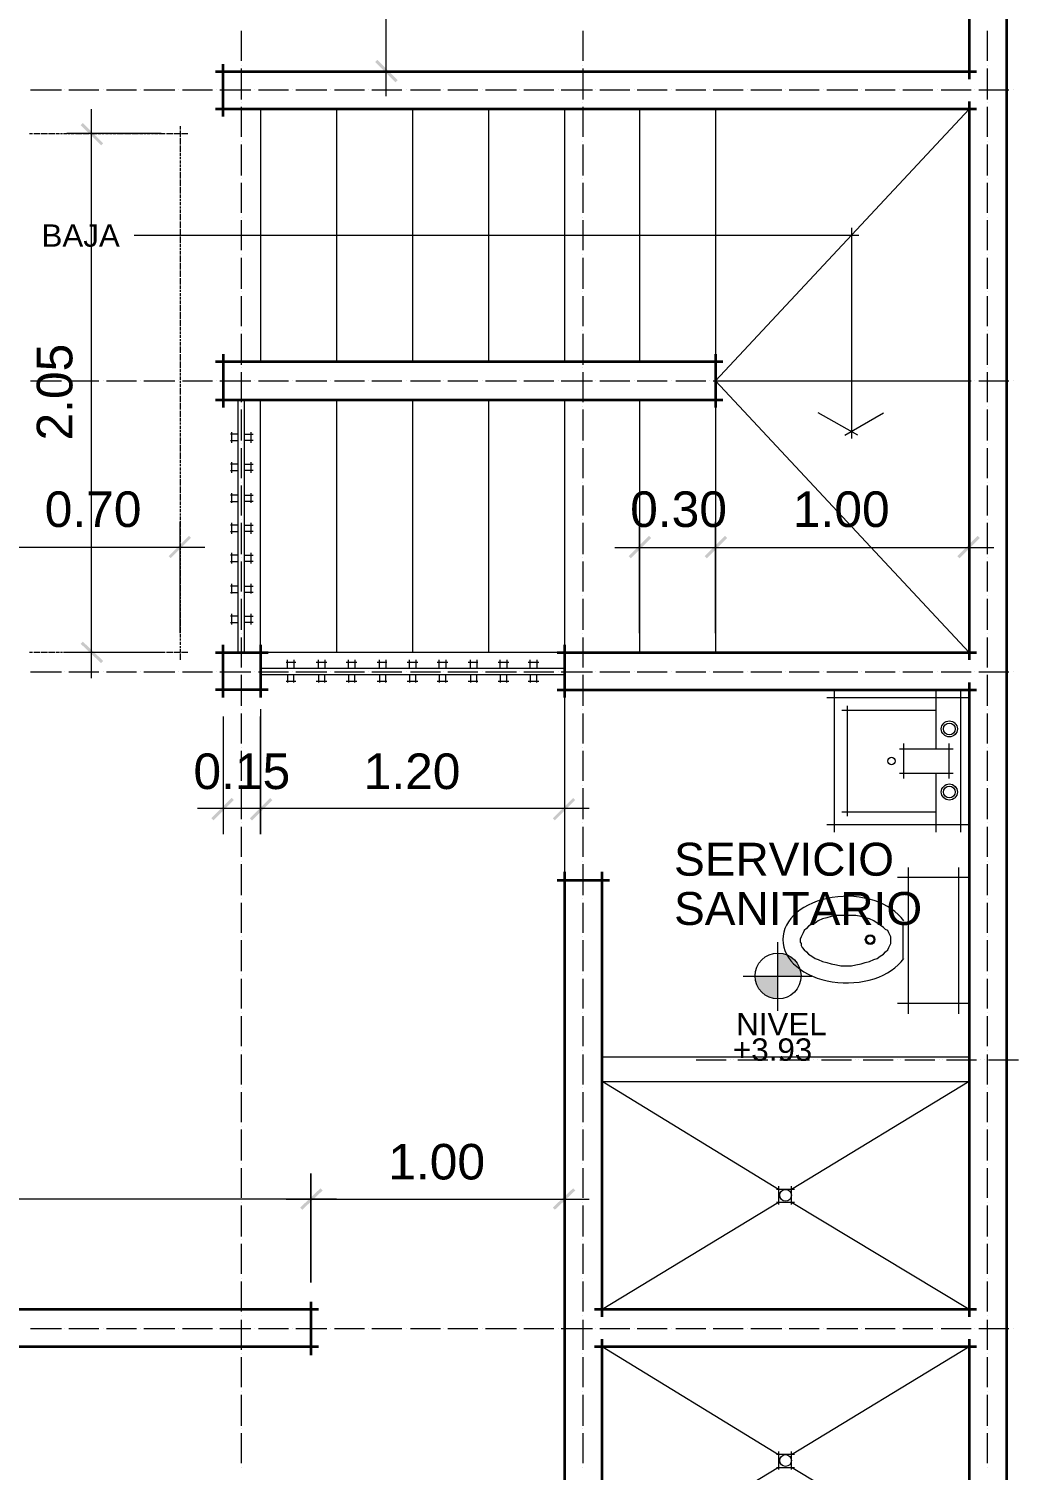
# Model space of a CAD drawing. Header units: millimetres. Extents: x 0 to 51.9, y -1.9 to 29.7.
# Drawn here: x 42.74 to 46.64, y 12.71 to 18.42 of the extents above; entities that cross this region are included whole.
import ezdxf

# ---------------------------------------------------------------- set-up
doc = ezdxf.new("R2010")
doc.units = ezdxf.units.MM
for name, color, linetype in [('PDF_0', 7, 'Continuous'), ('PDF_Arquitectura', 7, 'Continuous'), ('PDF_Ejes', 7, 'Continuous'), ('PDF_Muebles Fijos', 5, 'Continuous'), ('PDF_Muros', 7, 'Continuous'), ('PDF_Niveles', 2, 'Continuous'), ('PDF_Sketch', 7, 'Continuous'), ('PDF_Text', 7, 'Continuous'), ('PDF_Ventanas', 4, 'Continuous')]:
    doc.layers.add(name, color=color, linetype=linetype)
doc.styles.add('PDF ArialMT', font='arial.ttf')

msp = doc.modelspace()

# ---------------------------------------------------------------- hatches: boundary and pattern name
at = {"layer": 'PDF_0', "transparency": 33554559}
for points in [[(44.1142, 18.2926), (44.1057, 18.2842), (44.1862, 18.2037), (44.1946, 18.2122)], [(43.022, 17.954), (43.0304, 17.9624), (42.95, 18.0429), (42.9415, 18.0344)], [(43.2887, 16.3283), (43.2971, 16.3199), (43.3776, 16.4003), (43.3691, 16.4088)], [(45.1979, 16.4003), (45.1895, 16.4088), (45.109, 16.3283), (45.1175, 16.3199)], [(45.4181, 16.3199), (45.4985, 16.4003), (45.4901, 16.4088), (45.4096, 16.3283)], [(46.4087, 16.3283), (46.4172, 16.3199), (46.4976, 16.4003), (46.4891, 16.4088)], [(42.95, 15.9897), (42.9415, 15.9812), (43.022, 15.905), (43.0304, 15.9135)], [(43.5469, 15.3631), (43.5384, 15.3716), (43.458, 15.2911), (43.4665, 15.2827)], [(43.6908, 15.3716), (43.6104, 15.2911), (43.6189, 15.2827), (43.6993, 15.3631)], [(44.8085, 15.2911), (44.8169, 15.2827), (44.8974, 15.3631), (44.8889, 15.3716)], [(43.8898, 13.8264), (43.8094, 13.7502), (43.8178, 13.7417), (43.8983, 13.8179)], [(44.8085, 13.7502), (44.8169, 13.7417), (44.8974, 13.8179), (44.8889, 13.8264)]]:
    msp.add_hatch(color=256, dxfattribs=at).paths.add_polyline_path(points)
at = {"layer": 'PDF_Arquitectura', "true_color": 0x404040, "transparency": 33554559}
h = msp.add_hatch(color=250, dxfattribs=at)
h.paths.add_polyline_path([(45.6975, 14.6646), (45.6086, 14.6646), (45.6086, 14.6519), (45.6128, 14.635), (45.6298, 14.6096), (45.6425, 14.5969), (45.6679, 14.5799), (45.6848, 14.5757), (45.6975, 14.5757)])
h.paths.add_polyline_path([(45.7314, 14.7493), (45.6975, 14.7577), (45.6975, 14.6646), (45.7906, 14.6646), (45.7822, 14.6985), (45.7779, 14.7112), (45.7695, 14.7239), (45.7568, 14.7366), (45.7441, 14.745)])

# ---------------------------------------------------------------- linework, layer by layer
at = {"layer": 'PDF_Arquitectura', "color": 250, "lineweight": 18, "true_color": 0x404040}
for points in [[(44.1481, 19.1478), (44.1481, 18.1487)], [(43.7586, 18.2461), (44.2497, 18.2461)], [(42.9839, 15.8457), (42.9839, 18.0979)], [(43.259, 18.0005), (42.8865, 18.0005)], [(45.9896, 17.628), (45.9896, 16.794)], [(43.1532, 17.5984), (46.0192, 17.5984)], [(46.015, 16.8067), (45.8584, 16.8956)], [(45.9642, 16.8067), (46.1166, 16.8956)], [(43.3352, 16.0235), (43.3352, 16.4638)], [(45.1514, 16.0235), (45.1514, 16.4638)], [(46.4553, 16.0235), (46.4553, 16.4638)], [(43.4326, 16.3622), (42.5351, 16.3622)], [(45.054, 16.3622), (45.5536, 16.3622)], [(45.3546, 16.3622), (46.5526, 16.3622)], [(43.259, 15.9473), (42.8865, 15.9473)], [(43.5046, 15.6933), (43.5046, 15.2276)], [(43.6527, 15.723), (43.6527, 15.2276), (43.6527, 15.6933)], [(44.855, 15.723), (44.855, 15.2276)], [(43.7543, 15.3292), (43.403, 15.3292)], [(44.9524, 15.3292), (43.5554, 15.3292)], [(44.855, 13.4538), (44.855, 13.8856)], [(43.9533, 13.784), (39.6522, 13.784)], [(43.7543, 13.784), (44.9524, 13.784)]]:
    msp.add_lwpolyline(points, dxfattribs=at)
for points in [[(45.452, 16.4638), (45.452, 16.0235)], [(43.8517, 13.8856), (43.8517, 13.4538)]]:
    msp.add_lwpolyline(points, close=True, dxfattribs=at)
at = {"layer": 'PDF_Arquitectura', "color": 250, "lineweight": 9, "true_color": 0x404040}
for points in [[(45.6975, 14.8001), (45.6975, 14.5291)], [(45.833, 14.6646), (45.562, 14.6646)]]:
    msp.add_lwpolyline(points, dxfattribs=at)
at = {"layer": 'PDF_Arquitectura', "lineweight": 5}
for points in [[(45.3757, 14.3344), (45.4943, 14.3344)], [(45.5112, 14.3344), (45.5112, 14.3344)], [(45.5239, 14.3344), (45.5239, 14.3344)], [(45.5409, 14.3344), (45.6594, 14.3344)], [(45.6763, 14.3344), (45.6763, 14.3344)], [(45.689, 14.3344), (45.689, 14.3344)], [(45.706, 14.3344), (45.8245, 14.3344)], [(45.8414, 14.3344), (45.8414, 14.3344)], [(45.8541, 14.3344), (45.8541, 14.3344)], [(45.8711, 14.3344), (45.9896, 14.3344)], [(46.0065, 14.3344), (46.0065, 14.3344)], [(46.0192, 14.3344), (46.0192, 14.3344)], [(46.0362, 14.3344), (46.1547, 14.3344)], [(46.1716, 14.3344), (46.1716, 14.3344)], [(46.1843, 14.3344), (46.1843, 14.3344)], [(46.2013, 14.3344), (46.3198, 14.3344)], [(46.3367, 14.3344), (46.3367, 14.3344)], [(46.3494, 14.3344), (46.3494, 14.3344)], [(46.3664, 14.3344), (46.4849, 14.3344)], [(46.5018, 14.3344), (46.5018, 14.3344)], [(46.5145, 14.3344), (46.5145, 14.3344)], [(46.5315, 14.3344), (46.65, 14.3344)]]:
    msp.add_lwpolyline(points, dxfattribs=at)
at = {"layer": 'PDF_Arquitectura', "color": 250, "lineweight": 18, "true_color": 0x404040}
msp.add_circle((45.6996, 14.6667), 0.091, dxfattribs=at)
at = {"layer": 'PDF_Ejes', "lineweight": 9}
for points in [[(43.5765, 18.4069), (43.5765, 18.2884)], [(44.927, 18.4069), (44.927, 18.2884)], [(46.5272, 18.4069), (46.5272, 18.2884)], [(43.5765, 18.2715), (43.5765, 18.2715)], [(43.5765, 18.2588), (43.5765, 18.136)], [(44.927, 18.2715), (44.927, 18.2715)], [(44.927, 18.2588), (44.927, 18.136)], [(46.5272, 18.2715), (46.5272, 18.2715)], [(46.5272, 18.2588), (46.5272, 18.136)], [(42.7426, 18.1741), (42.8653, 18.1741)], [(42.878, 18.1741), (42.878, 18.1741)], [(42.895, 18.1741), (43.0135, 18.1741)], [(43.0304, 18.1741), (43.0304, 18.1741)], [(43.0431, 18.1741), (43.1617, 18.1741)], [(43.1786, 18.1741), (43.1786, 18.1741)], [(43.1913, 18.1741), (43.3141, 18.1741)], [(43.3268, 18.1741), (43.3268, 18.1741)], [(43.3437, 18.1741), (43.4622, 18.1741)], [(43.4792, 18.1741), (43.4792, 18.1741)], [(43.4919, 18.1741), (43.6146, 18.1741)], [(43.6273, 18.1741), (43.6273, 18.1741)], [(43.6443, 18.1741), (43.7628, 18.1741)], [(43.7797, 18.1741), (43.7797, 18.1741)], [(43.7924, 18.1741), (43.9152, 18.1741)], [(43.9279, 18.1741), (43.9279, 18.1741)], [(43.9449, 18.1741), (44.0634, 18.1741)], [(44.0803, 18.1741), (44.0803, 18.1741)], [(44.093, 18.1741), (44.2116, 18.1741)], [(44.2285, 18.1741), (44.2285, 18.1741)], [(44.2454, 18.1741), (44.364, 18.1741)], [(44.3767, 18.1741), (44.3767, 18.1741)], [(44.3936, 18.1741), (44.5121, 18.1741)], [(44.5291, 18.1741), (44.5291, 18.1741)], [(44.5418, 18.1741), (44.6645, 18.1741)], [(44.6772, 18.1741), (44.6772, 18.1741)], [(44.6942, 18.1741), (44.8127, 18.1741)], [(44.8296, 18.1741), (44.8296, 18.1741)], [(44.8423, 18.1741), (44.9651, 18.1741)], [(44.9778, 18.1741), (44.9778, 18.1741)], [(44.9947, 18.1741), (45.1133, 18.1741)], [(45.1302, 18.1741), (45.1302, 18.1741)], [(45.1429, 18.1741), (45.2614, 18.1741)], [(45.2784, 18.1741), (45.2784, 18.1741)], [(45.2953, 18.1741), (45.4139, 18.1741)], [(45.4266, 18.1741), (45.4266, 18.1741)], [(45.4435, 18.1741), (45.562, 18.1741)], [(45.579, 18.1741), (45.579, 18.1741)], [(45.5917, 18.1741), (45.7144, 18.1741)], [(45.7271, 18.1741), (45.7271, 18.1741)], [(45.7441, 18.1741), (45.8626, 18.1741)], [(45.8795, 18.1741), (45.8795, 18.1741)], [(45.8922, 18.1741), (46.015, 18.1741)], [(46.0277, 18.1741), (46.0277, 18.1741)], [(46.0446, 18.1741), (46.1632, 18.1741)], [(46.1801, 18.1741), (46.1801, 18.1741)], [(46.1928, 18.1741), (46.3113, 18.1741)], [(46.3283, 18.1741), (46.3283, 18.1741)], [(46.3452, 18.1741), (46.4637, 18.1741)], [(46.4764, 18.1741), (46.4764, 18.1741)], [(46.4934, 18.1741), (46.6119, 18.1741)], [(46.6288, 18.1741), (46.6288, 18.1741)], [(43.5765, 18.1233), (43.5765, 18.1233)], [(43.5765, 18.1064), (43.5765, 17.9878)], [(44.927, 18.1233), (44.927, 18.1233)], [(44.927, 18.1064), (44.927, 17.9878)], [(46.5272, 18.1233), (46.5272, 18.1233)], [(46.5272, 18.1064), (46.5272, 17.9878)], [(43.5765, 17.9709), (43.5765, 17.9709)], [(44.927, 17.9709), (44.927, 17.9709)], [(46.5272, 17.9709), (46.5272, 17.9709)], [(43.5765, 17.9582), (43.5765, 17.8354)], [(44.927, 17.9582), (44.927, 17.8354)], [(46.5272, 17.9582), (46.5272, 17.8354)], [(43.5765, 17.8227), (43.5765, 17.8227)], [(43.5765, 17.8058), (43.5765, 17.6873)], [(44.927, 17.8227), (44.927, 17.8227)], [(44.927, 17.8058), (44.927, 17.6873)], [(46.5272, 17.8227), (46.5272, 17.8227)], [(46.5272, 17.8058), (46.5272, 17.6873)], [(43.5765, 17.6703), (43.5765, 17.6703)], [(43.5765, 17.6576), (43.5765, 17.5391)], [(44.927, 17.6703), (44.927, 17.6703)], [(44.927, 17.6576), (44.927, 17.5391)], [(46.5272, 17.6703), (46.5272, 17.6703)], [(46.5272, 17.6576), (46.5272, 17.5391)], [(43.5765, 17.5222), (43.5765, 17.5222)], [(44.927, 17.5222), (44.927, 17.5222)], [(46.5272, 17.5222), (46.5272, 17.5222)], [(43.5765, 17.5095), (43.5765, 17.3867)], [(44.927, 17.5095), (44.927, 17.3867)], [(46.5272, 17.5095), (46.5272, 17.3867)], [(43.5765, 17.374), (43.5765, 17.374)], [(43.5765, 17.3571), (43.5765, 17.2385)], [(44.927, 17.374), (44.927, 17.374)], [(44.927, 17.3571), (44.927, 17.2385)], [(46.5272, 17.374), (46.5272, 17.374)], [(46.5272, 17.3571), (46.5272, 17.2385)], [(43.5765, 17.2216), (43.5765, 17.2216)], [(43.5765, 17.2089), (43.5765, 17.0861)], [(44.927, 17.2216), (44.927, 17.2216)], [(44.927, 17.2089), (44.927, 17.0861)], [(46.5272, 17.2216), (46.5272, 17.2216)], [(46.5272, 17.2089), (46.5272, 17.0861)], [(43.5765, 17.0734), (43.5765, 17.0734)], [(44.927, 17.0734), (44.927, 17.0734)], [(46.5272, 17.0734), (46.5272, 17.0734)], [(42.7426, 17.0226), (42.8653, 17.0226)], [(42.878, 17.0226), (42.878, 17.0226)], [(42.895, 17.0226), (43.0135, 17.0226)], [(43.0304, 17.0226), (43.0304, 17.0226)], [(43.0431, 17.0226), (43.1617, 17.0226)], [(43.1786, 17.0226), (43.1786, 17.0226)], [(43.1913, 17.0226), (43.3141, 17.0226)], [(43.3268, 17.0226), (43.3268, 17.0226)], [(43.3437, 17.0226), (43.4622, 17.0226)], [(43.4792, 17.0226), (43.4792, 17.0226)], [(43.4919, 17.0226), (43.6146, 17.0226)], [(43.5765, 17.0565), (43.5765, 16.9379)], [(43.6273, 17.0226), (43.6273, 17.0226)], [(43.6443, 17.0226), (43.7628, 17.0226)], [(43.7797, 17.0226), (43.7797, 17.0226)], [(43.7924, 17.0226), (43.9152, 17.0226)], [(43.9279, 17.0226), (43.9279, 17.0226)], [(43.9449, 17.0226), (44.0634, 17.0226)], [(44.0803, 17.0226), (44.0803, 17.0226)], [(44.093, 17.0226), (44.2116, 17.0226)], [(44.2285, 17.0226), (44.2285, 17.0226)], [(44.2454, 17.0226), (44.364, 17.0226)], [(44.3767, 17.0226), (44.3767, 17.0226)], [(44.3936, 17.0226), (44.5121, 17.0226)], [(44.5291, 17.0226), (44.5291, 17.0226)], [(44.5418, 17.0226), (44.6645, 17.0226)], [(44.6772, 17.0226), (44.6772, 17.0226)], [(44.6942, 17.0226), (44.8127, 17.0226)], [(44.8296, 17.0226), (44.8296, 17.0226)], [(44.8423, 17.0226), (44.9651, 17.0226)], [(44.927, 17.0565), (44.927, 16.9379)], [(44.9778, 17.0226), (44.9778, 17.0226)], [(44.9947, 17.0226), (45.1133, 17.0226)], [(45.1302, 17.0226), (45.1302, 17.0226)], [(45.1429, 17.0226), (45.2614, 17.0226)], [(45.2784, 17.0226), (45.2784, 17.0226)], [(45.2953, 17.0226), (45.4139, 17.0226)], [(45.4266, 17.0226), (45.4266, 17.0226)], [(45.4435, 17.0226), (45.562, 17.0226)], [(45.579, 17.0226), (45.579, 17.0226)], [(45.5917, 17.0226), (45.7144, 17.0226)], [(45.7271, 17.0226), (45.7271, 17.0226)], [(45.7441, 17.0226), (45.8626, 17.0226)], [(45.8795, 17.0226), (45.8795, 17.0226)], [(45.8922, 17.0226), (46.015, 17.0226)], [(46.0277, 17.0226), (46.0277, 17.0226)], [(46.0446, 17.0226), (46.1632, 17.0226)], [(46.1801, 17.0226), (46.1801, 17.0226)], [(46.1928, 17.0226), (46.3113, 17.0226)], [(46.3283, 17.0226), (46.3283, 17.0226)], [(46.3452, 17.0226), (46.4637, 17.0226)], [(46.4764, 17.0226), (46.4764, 17.0226)], [(46.4934, 17.0226), (46.6119, 17.0226)], [(46.5272, 17.0565), (46.5272, 16.9379)], [(46.6288, 17.0226), (46.6288, 17.0226)], [(43.5765, 16.921), (43.5765, 16.921)], [(43.5765, 16.9083), (43.5765, 16.7855)], [(44.927, 16.921), (44.927, 16.921)], [(44.927, 16.9083), (44.927, 16.7855)], [(46.5272, 16.921), (46.5272, 16.921)], [(46.5272, 16.9083), (46.5272, 16.7855)], [(43.5765, 16.7728), (43.5765, 16.7728)], [(44.927, 16.7728), (44.927, 16.7728)], [(46.5272, 16.7728), (46.5272, 16.7728)], [(43.5765, 16.7559), (43.5765, 16.6374)], [(44.927, 16.7559), (44.927, 16.6374)], [(46.5272, 16.7559), (46.5272, 16.6374)], [(43.5765, 16.6204), (43.5765, 16.6204)], [(43.5765, 16.6077), (43.5765, 16.4892)], [(44.927, 16.6204), (44.927, 16.6204)], [(44.927, 16.6077), (44.927, 16.4892)], [(46.5272, 16.6204), (46.5272, 16.6204)], [(46.5272, 16.6077), (46.5272, 16.4892)], [(43.5765, 16.4723), (43.5765, 16.4723)], [(43.5765, 16.4596), (43.5765, 16.3368)], [(44.927, 16.4723), (44.927, 16.4723)], [(44.927, 16.4596), (44.927, 16.3368)], [(46.5272, 16.4723), (46.5272, 16.4723)], [(46.5272, 16.4596), (46.5272, 16.3368)], [(43.5765, 16.3241), (43.5765, 16.3241)], [(44.927, 16.3241), (44.927, 16.3241)], [(46.5272, 16.3241), (46.5272, 16.3241)], [(43.5765, 16.3072), (43.5765, 16.1886)], [(44.927, 16.3072), (44.927, 16.1886)], [(46.5272, 16.3072), (46.5272, 16.1886)], [(43.5765, 16.1717), (43.5765, 16.1717)], [(43.5765, 16.159), (43.5765, 16.0362)], [(44.927, 16.1717), (44.927, 16.1717)], [(44.927, 16.159), (44.927, 16.0362)], [(46.5272, 16.1717), (46.5272, 16.1717)], [(46.5272, 16.159), (46.5272, 16.0362)], [(43.5765, 16.0235), (43.5765, 16.0235)], [(43.5765, 16.0066), (43.5765, 15.8881)], [(44.927, 16.0235), (44.927, 16.0235)], [(44.927, 16.0066), (44.927, 15.8881)], [(46.5272, 16.0235), (46.5272, 16.0235)], [(46.5272, 16.0066), (46.5272, 15.8881)], [(42.7426, 15.8711), (42.8653, 15.8711)], [(42.878, 15.8711), (42.878, 15.8711)], [(42.895, 15.8711), (43.0135, 15.8711)], [(43.0304, 15.8711), (43.0304, 15.8711)], [(43.0431, 15.8711), (43.1617, 15.8711)], [(43.1786, 15.8711), (43.1786, 15.8711)], [(43.1913, 15.8711), (43.3141, 15.8711)], [(43.3268, 15.8711), (43.3268, 15.8711)], [(43.3437, 15.8711), (43.4622, 15.8711)], [(43.4792, 15.8711), (43.4792, 15.8711)], [(43.4919, 15.8711), (43.6146, 15.8711)], [(43.5765, 15.8711), (43.5765, 15.8711)], [(43.6273, 15.8711), (43.6273, 15.8711)], [(43.6443, 15.8711), (43.7628, 15.8711)], [(43.7797, 15.8711), (43.7797, 15.8711)], [(43.7924, 15.8711), (43.9152, 15.8711)], [(43.9279, 15.8711), (43.9279, 15.8711)], [(43.9449, 15.8711), (44.0634, 15.8711)], [(44.0803, 15.8711), (44.0803, 15.8711)], [(44.093, 15.8711), (44.2116, 15.8711)], [(44.2285, 15.8711), (44.2285, 15.8711)], [(44.2454, 15.8711), (44.364, 15.8711)], [(44.3767, 15.8711), (44.3767, 15.8711)], [(44.3936, 15.8711), (44.5121, 15.8711)], [(44.5291, 15.8711), (44.5291, 15.8711)], [(44.5418, 15.8711), (44.6645, 15.8711)], [(44.6772, 15.8711), (44.6772, 15.8711)], [(44.6942, 15.8711), (44.8127, 15.8711)], [(44.8296, 15.8711), (44.8296, 15.8711)], [(44.8423, 15.8711), (44.9651, 15.8711)], [(44.927, 15.8711), (44.927, 15.8711)], [(44.9778, 15.8711), (44.9778, 15.8711)], [(44.9947, 15.8711), (45.1133, 15.8711)], [(45.1302, 15.8711), (45.1302, 15.8711)], [(45.1429, 15.8711), (45.2614, 15.8711)], [(45.2784, 15.8711), (45.2784, 15.8711)], [(45.2953, 15.8711), (45.4139, 15.8711)], [(45.4266, 15.8711), (45.4266, 15.8711)], [(45.4435, 15.8711), (45.562, 15.8711)], [(45.579, 15.8711), (45.579, 15.8711)], [(45.5917, 15.8711), (45.7144, 15.8711)], [(45.7271, 15.8711), (45.7271, 15.8711)], [(45.7441, 15.8711), (45.8626, 15.8711)], [(45.8795, 15.8711), (45.8795, 15.8711)], [(45.8922, 15.8711), (46.015, 15.8711)], [(46.0277, 15.8711), (46.0277, 15.8711)], [(46.0446, 15.8711), (46.1632, 15.8711)], [(46.1801, 15.8711), (46.1801, 15.8711)], [(46.1928, 15.8711), (46.3113, 15.8711)], [(46.3283, 15.8711), (46.3283, 15.8711)], [(46.3452, 15.8711), (46.4637, 15.8711)], [(46.4764, 15.8711), (46.4764, 15.8711)], [(46.4934, 15.8711), (46.6119, 15.8711)], [(46.5272, 15.8711), (46.5272, 15.8711)], [(46.6288, 15.8711), (46.6288, 15.8711)], [(43.5765, 15.8584), (43.5765, 15.7357)], [(44.927, 15.8584), (44.927, 15.7357)], [(46.5272, 15.8584), (46.5272, 15.7357)], [(43.5765, 15.723), (43.5765, 15.723)], [(43.5765, 15.706), (43.5765, 15.5875)], [(44.927, 15.723), (44.927, 15.723)], [(44.927, 15.706), (44.927, 15.5875)], [(46.5272, 15.723), (46.5272, 15.723)], [(46.5272, 15.706), (46.5272, 15.5875)], [(43.5765, 15.5705), (43.5765, 15.5705)], [(43.5765, 15.5578), (43.5765, 15.4393)], [(44.927, 15.5705), (44.927, 15.5705)], [(44.927, 15.5578), (44.927, 15.4393)], [(46.5272, 15.5705), (46.5272, 15.5705)], [(46.5272, 15.5578), (46.5272, 15.4393)], [(43.5765, 15.4224), (43.5765, 15.4224)], [(43.5765, 15.4097), (43.5765, 15.2869)], [(44.927, 15.4224), (44.927, 15.4224)], [(44.927, 15.4097), (44.927, 15.2869)], [(46.5272, 15.4224), (46.5272, 15.4224)], [(46.5272, 15.4097), (46.5272, 15.2869)], [(43.5765, 15.2742), (43.5765, 15.2742)], [(43.5765, 15.2573), (43.5765, 15.1387)], [(44.927, 15.2742), (44.927, 15.2742)], [(44.927, 15.2573), (44.927, 15.1387)], [(46.5272, 15.2742), (46.5272, 15.2742)], [(46.5272, 15.2573), (46.5272, 15.1387)], [(43.5765, 15.1218), (43.5765, 15.1218)], [(44.927, 15.1218), (44.927, 15.1218)], [(46.5272, 15.1218), (46.5272, 15.1218)], [(43.5765, 15.1091), (43.5765, 14.9863)], [(44.927, 15.1091), (44.927, 14.9863)], [(46.5272, 15.1091), (46.5272, 14.9863)], [(43.5765, 14.9736), (43.5765, 14.9736)], [(43.5765, 14.9567), (43.5765, 14.8382)], [(44.927, 14.9736), (44.927, 14.9736)], [(44.927, 14.9567), (44.927, 14.8382)], [(46.5272, 14.9736), (46.5272, 14.9736)], [(46.5272, 14.9567), (46.5272, 14.8382)], [(43.5765, 14.8212), (43.5765, 14.8212)], [(43.5765, 14.8085), (43.5765, 14.6858)], [(44.927, 14.8212), (44.927, 14.8212)], [(44.927, 14.8085), (44.927, 14.6858)], [(46.5272, 14.8212), (46.5272, 14.8212)], [(46.5272, 14.8085), (46.5272, 14.6858)], [(43.5765, 14.6731), (43.5765, 14.6731)], [(44.927, 14.6731), (44.927, 14.6731)], [(46.5272, 14.6731), (46.5272, 14.6731)], [(43.5765, 14.6561), (43.5765, 14.5376)], [(44.927, 14.6561), (44.927, 14.5376)], [(46.5272, 14.6561), (46.5272, 14.5376)], [(43.5765, 14.5207), (43.5765, 14.5207)], [(43.5765, 14.508), (43.5765, 14.3894)], [(44.927, 14.5207), (44.927, 14.5207)], [(44.927, 14.508), (44.927, 14.3894)], [(46.5272, 14.5207), (46.5272, 14.5207)], [(46.5272, 14.508), (46.5272, 14.3894)], [(43.5765, 14.3725), (43.5765, 14.3725)], [(43.5765, 14.3556), (43.5765, 14.237)], [(44.927, 14.3725), (44.927, 14.3725)], [(44.927, 14.3556), (44.927, 14.237)], [(46.5272, 14.3725), (46.5272, 14.3725)], [(46.5272, 14.3556), (46.5272, 14.237)], [(43.5765, 14.2243), (43.5765, 14.2243)], [(43.5765, 14.2074), (43.5765, 14.0888)], [(44.927, 14.2243), (44.927, 14.2243)], [(44.927, 14.2074), (44.927, 14.0888)], [(46.5272, 14.2243), (46.5272, 14.2243)], [(46.5272, 14.2074), (46.5272, 14.0888)], [(43.5765, 14.0719), (43.5765, 14.0719)], [(43.5765, 14.0592), (43.5765, 13.9364)], [(44.927, 14.0719), (44.927, 14.0719)], [(44.927, 14.0592), (44.927, 13.9364)], [(46.5272, 14.0719), (46.5272, 14.0719)], [(46.5272, 14.0592), (46.5272, 13.9364)], [(43.5765, 13.9237), (43.5765, 13.9237)], [(44.927, 13.9237), (44.927, 13.9237)], [(46.5272, 13.9237), (46.5272, 13.9237)], [(43.5765, 13.9068), (43.5765, 13.7883)], [(44.927, 13.9068), (44.927, 13.7883)], [(46.5272, 13.9068), (46.5272, 13.7883)], [(43.5765, 13.7713), (43.5765, 13.7713)], [(43.5765, 13.7586), (43.5765, 13.6359)], [(44.927, 13.7713), (44.927, 13.7713)], [(44.927, 13.7586), (44.927, 13.6359)], [(46.5272, 13.7713), (46.5272, 13.7713)], [(46.5272, 13.7586), (46.5272, 13.6359)], [(43.5765, 13.6232), (43.5765, 13.6232)], [(43.5765, 13.6062), (43.5765, 13.4877)], [(44.927, 13.6232), (44.927, 13.6232)], [(44.927, 13.6062), (44.927, 13.4877)], [(46.5272, 13.6232), (46.5272, 13.6232)], [(46.5272, 13.6062), (46.5272, 13.4877)], [(43.5765, 13.4708), (43.5765, 13.4708)], [(44.927, 13.4708), (44.927, 13.4708)], [(46.5272, 13.4708), (46.5272, 13.4708)], [(43.5765, 13.4581), (43.5765, 13.3395)], [(44.927, 13.4581), (44.927, 13.3395)], [(46.5272, 13.4581), (46.5272, 13.3395)], [(43.5765, 13.3226), (43.5765, 13.3226)], [(43.5765, 13.3057), (43.5765, 13.1871)], [(44.927, 13.3226), (44.927, 13.3226)], [(44.927, 13.3057), (44.927, 13.1871)], [(46.5272, 13.3226), (46.5272, 13.3226)], [(46.5272, 13.3057), (46.5272, 13.1871)], [(42.7426, 13.2718), (42.8653, 13.2718)], [(42.878, 13.2718), (42.878, 13.2718)], [(42.895, 13.2718), (43.0135, 13.2718)], [(43.0304, 13.2718), (43.0304, 13.2718)], [(43.0431, 13.2718), (43.1617, 13.2718)], [(43.1786, 13.2718), (43.1786, 13.2718)], [(43.1913, 13.2718), (43.3141, 13.2718)], [(43.3268, 13.2718), (43.3268, 13.2718)], [(43.3437, 13.2718), (43.4622, 13.2718)], [(43.4792, 13.2718), (43.4792, 13.2718)], [(43.4919, 13.2718), (43.6146, 13.2718)], [(43.6273, 13.2718), (43.6273, 13.2718)], [(43.6443, 13.2718), (43.7628, 13.2718)], [(43.7797, 13.2718), (43.7797, 13.2718)], [(43.7924, 13.2718), (43.9152, 13.2718)], [(43.9279, 13.2718), (43.9279, 13.2718)], [(43.9449, 13.2718), (44.0634, 13.2718)], [(44.0803, 13.2718), (44.0803, 13.2718)], [(44.093, 13.2718), (44.2116, 13.2718)], [(44.2285, 13.2718), (44.2285, 13.2718)], [(44.2454, 13.2718), (44.364, 13.2718)], [(44.3767, 13.2718), (44.3767, 13.2718)], [(44.3936, 13.2718), (44.5121, 13.2718)], [(44.5291, 13.2718), (44.5291, 13.2718)], [(44.5418, 13.2718), (44.6645, 13.2718)], [(44.6772, 13.2718), (44.6772, 13.2718)], [(44.6942, 13.2718), (44.8127, 13.2718)], [(44.8296, 13.2718), (44.8296, 13.2718)], [(44.8423, 13.2718), (44.9651, 13.2718)], [(44.9778, 13.2718), (44.9778, 13.2718)], [(44.9947, 13.2718), (45.1133, 13.2718)], [(45.1302, 13.2718), (45.1302, 13.2718)], [(45.1429, 13.2718), (45.2614, 13.2718)], [(45.2784, 13.2718), (45.2784, 13.2718)], [(45.2953, 13.2718), (45.4139, 13.2718)], [(45.4266, 13.2718), (45.4266, 13.2718)], [(45.4435, 13.2718), (45.562, 13.2718)], [(45.579, 13.2718), (45.579, 13.2718)], [(45.5917, 13.2718), (45.7144, 13.2718)], [(45.7271, 13.2718), (45.7271, 13.2718)], [(45.7441, 13.2718), (45.8626, 13.2718)], [(45.8795, 13.2718), (45.8795, 13.2718)], [(45.8922, 13.2718), (46.015, 13.2718)], [(46.0277, 13.2718), (46.0277, 13.2718)], [(46.0446, 13.2718), (46.1632, 13.2718)], [(46.1801, 13.2718), (46.1801, 13.2718)], [(46.1928, 13.2718), (46.3113, 13.2718)], [(46.3283, 13.2718), (46.3283, 13.2718)], [(46.3452, 13.2718), (46.4637, 13.2718)], [(46.4764, 13.2718), (46.4764, 13.2718)], [(46.4934, 13.2718), (46.6119, 13.2718)], [(46.6288, 13.2718), (46.6288, 13.2718)], [(43.5765, 13.1744), (43.5765, 13.1744)], [(43.5765, 13.1575), (43.5765, 13.039)], [(44.927, 13.1744), (44.927, 13.1744)], [(44.927, 13.1575), (44.927, 13.039)], [(46.5272, 13.1744), (46.5272, 13.1744)], [(46.5272, 13.1575), (46.5272, 13.039)], [(43.5765, 13.022), (43.5765, 13.022)], [(43.5765, 13.0093), (43.5765, 12.8866)], [(44.927, 13.022), (44.927, 13.022)], [(44.927, 13.0093), (44.927, 12.8866)], [(46.5272, 13.022), (46.5272, 13.022)], [(46.5272, 13.0093), (46.5272, 12.8866)], [(43.5765, 12.8739), (43.5765, 12.8739)], [(43.5765, 12.8569), (43.5765, 12.7384)], [(44.927, 12.8739), (44.927, 12.8739)], [(44.927, 12.8569), (44.927, 12.7384)], [(46.5272, 12.8739), (46.5272, 12.8739)], [(46.5272, 12.8569), (46.5272, 12.7384)], [(43.5765, 12.7215), (43.5765, 12.7215)], [(44.927, 12.7215), (44.927, 12.7215)], [(46.5272, 12.7215), (46.5272, 12.7215)]]:
    msp.add_lwpolyline(points, dxfattribs=at)
at = {"layer": 'PDF_Muebles Fijos', "lineweight": 5}
for points in [[(45.8922, 15.7695), (46.4553, 15.7695)], [(45.9219, 15.7992), (45.9219, 15.2361)], [(46.324, 15.7992), (46.324, 15.5663)], [(46.4214, 15.7992), (46.4214, 15.2361)], [(45.9515, 15.7187), (46.324, 15.7187)], [(45.9727, 15.7357), (45.9727, 15.2996)], [(46.197, 15.4478), (46.197, 15.5875)], [(46.3748, 15.5875), (46.3748, 15.4478)], [(46.1801, 15.5663), (46.3918, 15.5663)], [(46.1801, 15.4689), (46.3918, 15.4689)], [(46.324, 15.4689), (46.324, 15.2361)], [(45.9515, 15.3165), (46.324, 15.3165)], [(45.8922, 15.2657), (46.4553, 15.2657)], [(46.214, 15.0964), (46.214, 14.5164)], [(46.4129, 15.0964), (46.4129, 14.5164)], [(46.1716, 15.0583), (46.4553, 15.0583)], [(46.1928, 14.8805), (46.1928, 14.7323)], [(46.1716, 14.5588), (46.4553, 14.5588)], [(45.0032, 14.3471), (46.4553, 14.3471)], [(45.7017, 13.8221), (45.0032, 14.2497), (46.4553, 14.2497), (45.7525, 13.8221)], [(45.7652, 13.8221), (45.6933, 13.8221)], [(45.7017, 13.8348), (45.7017, 13.7629)], [(45.7525, 13.7629), (45.7525, 13.8348)], [(45.0032, 13.348), (45.7017, 13.7713)], [(45.6933, 13.7713), (45.7652, 13.7713)], [(45.7525, 13.7713), (46.4553, 13.348)], [(45.0032, 13.1998), (45.7017, 12.7723)], [(45.7525, 12.7723), (46.4553, 13.1998)], [(45.7017, 12.785), (45.7017, 12.713)], [(45.7525, 12.713), (45.7525, 12.785)], [(45.7017, 12.7215), (45.0032, 12.2981), (46.4553, 12.2981), (45.7525, 12.7215)], [(45.7652, 12.7723), (45.6933, 12.7723)], [(45.6933, 12.7215), (45.7652, 12.7215)]]:
    msp.add_lwpolyline(points, dxfattribs=at)
msp.add_lwpolyline([(46.1462, 14.8085), (46.1462, 14.8128), (46.1462, 14.8212), (46.142, 14.8297), (46.1378, 14.8382), (46.1335, 14.8466), (46.1251, 14.8509), (46.1166, 14.8593), (46.1039, 14.8678), (46.0912, 14.8763), (46.0785, 14.8847), (46.0616, 14.8932), (46.0446, 14.8974), (46.0277, 14.9017), (46.0065, 14.9059), (45.9896, 14.9059), (45.9684, 14.9059), (45.9473, 14.9059), (45.9303, 14.9059), (45.9092, 14.9017), (45.8922, 14.8974), (45.8753, 14.8932), (45.8584, 14.8847), (45.8457, 14.8763), (45.833, 14.872), (45.8203, 14.8636), (45.8118, 14.8551), (45.8033, 14.8466), (45.7991, 14.8382), (45.7949, 14.8297), (45.7906, 14.8212), (45.7864, 14.8128), (45.7864, 14.8085), (45.7864, 14.8001), (45.7906, 14.7958), (45.7906, 14.7874), (45.7949, 14.7789), (45.8033, 14.7704), (45.8118, 14.762), (45.8203, 14.7535), (45.833, 14.745), (45.8457, 14.7366), (45.8584, 14.7323), (45.8753, 14.7239), (45.8922, 14.7196), (45.9092, 14.7154), (45.9303, 14.7112), (45.9473, 14.7069), (45.9684, 14.7069), (45.9896, 14.7069), (46.0065, 14.7112), (46.0277, 14.7154), (46.0446, 14.7196), (46.0616, 14.7239), (46.0785, 14.7323), (46.0912, 14.7366), (46.1039, 14.745), (46.1166, 14.7535), (46.1251, 14.762), (46.1335, 14.7704), (46.1378, 14.7789), (46.142, 14.7874), (46.1462, 14.7958)], close=True, dxfattribs=at)
for centre, radius in [((46.377, 15.6446), 0.0317), ((46.377, 15.6446), 0.0233), ((46.1483, 15.5176), 0.0148), ((46.377, 15.3949), 0.0317), ((46.377, 15.3949), 0.0233), ((46.0637, 14.8106), 0.0191), ((46.0637, 14.8106), 0.0148), ((45.7292, 13.7989), 0.0233), ((45.7292, 12.749), 0.0233)]:
    msp.add_circle(centre, radius, dxfattribs=at)
for points in [[(45.9142, 14.9778), (45.7998, 14.9599), (45.7187, 14.8906), (45.7187, 14.8106)], [(46.1972, 14.8854), (46.1461, 14.9573), (46.0287, 14.9956), (45.9142, 14.9778)], [(45.7187, 14.8106), (45.7187, 14.7307), (45.7998, 14.6614), (45.9142, 14.6435)], [(45.9142, 14.6435), (46.0287, 14.6257), (46.1461, 14.664), (46.1972, 14.7359)]]:
    msp.add_open_spline(points, degree=3, dxfattribs=at)
at = {"layer": 'PDF_Muros', "lineweight": 35}
for points in [[(46.6034, 23.0764), (46.6034, 10.1687)], [(46.4553, 22.9282), (46.4553, 18.2164)], [(43.5046, 18.0683), (43.5046, 18.2757)], [(43.4749, 18.2461), (46.4849, 18.2461)], [(46.4849, 18.0979), (43.4749, 18.0979)], [(46.4553, 18.1275), (46.4553, 15.9177)], [(43.5046, 17.1284), (43.5046, 16.9168)], [(45.452, 17.1284), (45.452, 16.9168)], [(43.4749, 17.0988), (45.4816, 17.0988)], [(43.4749, 16.9464), (45.4816, 16.9464)], [(43.5046, 15.7695), (43.5046, 15.977)], [(43.6527, 15.977), (43.6527, 15.7695)], [(44.855, 15.977), (44.855, 15.7695)], [(43.4749, 15.9473), (43.6824, 15.9473)], [(44.8254, 15.9473), (46.4849, 15.9473)], [(46.4553, 15.8288), (46.4553, 13.3184)], [(43.6824, 15.7992), (43.4749, 15.7992)], [(44.8254, 15.7992), (46.4849, 15.7992)], [(44.855, 15.0795), (44.855, 11.0662)], [(45.0032, 13.3184), (45.0032, 15.0795)], [(44.8254, 15.0456), (45.0328, 15.0456)], [(43.8517, 13.3776), (43.8517, 13.166)], [(39.7241, 13.348), (43.8813, 13.348)], [(44.9736, 13.348), (46.4849, 13.348)], [(39.7241, 13.1998), (43.8813, 13.1998)], [(44.9736, 13.1998), (46.4849, 13.1998)], [(45.0032, 11.0662), (45.0032, 13.2295)], [(46.4553, 13.2295), (46.4553, 10.1687)]]:
    msp.add_lwpolyline(points, dxfattribs=at)
at = {"layer": 'PDF_Muros', "lineweight": 9}
for points in [[(43.3352, 18.0302), (43.3352, 18.0175)], [(42.7383, 18.0005), (42.751, 18.0005)], [(42.7553, 18.0005), (42.768, 18.0005), (42.7807, 18.0005)], [(42.7849, 18.0005), (42.7976, 18.0005), (42.8103, 18.0005)], [(42.8145, 18.0005), (42.8272, 18.0005), (42.8399, 18.0005)], [(42.8442, 18.0005), (42.8569, 18.0005)], [(42.8611, 18.0005), (42.8696, 18.0005)], [(42.8738, 18.0005), (42.8865, 18.0005)], [(42.8907, 18.0005), (42.8992, 18.0005)], [(42.9034, 18.0005), (42.9161, 18.0005)], [(42.9204, 18.0005), (42.9331, 18.0005), (42.9458, 18.0005)], [(42.95, 18.0005), (42.9627, 18.0005), (42.9754, 18.0005)], [(42.9796, 18.0005), (42.9923, 18.0005), (43.005, 18.0005)], [(43.0093, 18.0005), (43.022, 18.0005)], [(43.0262, 18.0005), (43.0347, 18.0005)], [(43.0389, 18.0005), (43.0516, 18.0005)], [(43.0558, 18.0005), (43.0643, 18.0005)], [(43.0685, 18.0005), (43.0812, 18.0005)], [(43.0855, 18.0005), (43.0982, 18.0005), (43.1109, 18.0005)], [(43.1151, 18.0005), (43.1278, 18.0005), (43.1405, 18.0005)], [(43.1447, 18.0005), (43.1574, 18.0005), (43.1701, 18.0005)], [(43.1744, 18.0005), (43.1871, 18.0005)], [(43.1913, 18.0005), (43.1998, 18.0005)], [(43.204, 18.0005), (43.2167, 18.0005)], [(43.2209, 18.0005), (43.2294, 18.0005)], [(43.2336, 18.0005), (43.2463, 18.0005)], [(43.2506, 18.0005), (43.2633, 18.0005), (43.276, 18.0005)], [(43.2802, 18.0005), (43.2929, 18.0005), (43.3056, 18.0005)], [(43.3098, 18.0005), (43.3225, 18.0005), (43.3352, 18.0005)], [(43.3352, 18.0132), (43.3352, 18.0005), (43.3352, 17.9878)], [(43.3352, 17.9836), (43.3352, 17.9709), (43.3352, 17.9582)], [(43.3395, 18.0005), (43.3522, 18.0005), (43.3649, 18.0005)], [(43.3352, 17.954), (43.3352, 17.9413), (43.3352, 17.9286)], [(43.3352, 17.9243), (43.3352, 17.9116)], [(43.3352, 17.9074), (43.3352, 17.8989)], [(43.3352, 17.8947), (43.3352, 17.882)], [(43.3352, 17.8778), (43.3352, 17.8693)], [(43.3352, 17.8651), (43.3352, 17.8524)], [(43.3352, 17.8481), (43.3352, 17.8354), (43.3352, 17.8227)], [(43.3352, 17.8185), (43.3352, 17.8058), (43.3352, 17.7931)], [(43.3352, 17.7889), (43.3352, 17.7762), (43.3352, 17.7635)], [(43.3352, 17.7592), (43.3352, 17.7465)], [(43.3352, 17.7423), (43.3352, 17.7338)], [(43.3352, 17.7296), (43.3352, 17.7169)], [(43.3352, 17.7127), (43.3352, 17.7042)], [(43.3352, 17.7), (43.3352, 17.6873)], [(43.3352, 17.683), (43.3352, 17.6703), (43.3352, 17.6576)], [(43.3352, 17.6534), (43.3352, 17.6407), (43.3352, 17.628)], [(43.3352, 17.6238), (43.3352, 17.6111), (43.3352, 17.5984)], [(43.3352, 17.5941), (43.3352, 17.5814), (43.3352, 17.5687)], [(43.3352, 17.5645), (43.3352, 17.5518)], [(43.3352, 17.5476), (43.3352, 17.5391)], [(43.3352, 17.5349), (43.3352, 17.5222)], [(43.3352, 17.5179), (43.3352, 17.5052), (43.3352, 17.4925)], [(43.3352, 17.4883), (43.3352, 17.4756), (43.3352, 17.4629)], [(43.3352, 17.4587), (43.3352, 17.446), (43.3352, 17.4333)], [(43.3352, 17.429), (43.3352, 17.4163), (43.3352, 17.4036)], [(43.3352, 17.3994), (43.3352, 17.3867)], [(43.3352, 17.3825), (43.3352, 17.374)], [(43.3352, 17.3698), (43.3352, 17.3571)], [(43.3352, 17.3528), (43.3352, 17.3444)], [(43.3352, 17.3401), (43.3352, 17.3274)], [(43.3352, 17.3232), (43.3352, 17.3105), (43.3352, 17.2978)], [(43.3352, 17.2936), (43.3352, 17.2809), (43.3352, 17.2682)], [(43.3352, 17.2639), (43.3352, 17.2512), (43.3352, 17.2385)], [(43.3352, 17.2343), (43.3352, 17.2216)], [(43.3352, 17.2174), (43.3352, 17.2089)], [(43.3352, 17.2047), (43.3352, 17.192)], [(43.3352, 17.1877), (43.3352, 17.1792)], [(43.3352, 17.175), (43.3352, 17.1623)], [(43.3352, 17.1581), (43.3352, 17.1454), (43.3352, 17.1327)], [(43.3352, 17.1284), (43.3352, 17.1157), (43.3352, 17.103)], [(43.3352, 17.0988), (43.3352, 17.0861), (43.3352, 17.0734)], [(43.3352, 17.0692), (43.3352, 17.0565)], [(43.3352, 17.0522), (43.3352, 17.0438)], [(43.3352, 17.0395), (43.3352, 17.0268)], [(43.3352, 17.0226), (43.3352, 17.0141)], [(43.3352, 17.0099), (43.3352, 16.9972)], [(43.3352, 16.993), (43.3352, 16.9803), (43.3352, 16.9676)], [(43.3352, 16.9633), (43.3352, 16.9506), (43.3352, 16.9379)], [(43.3352, 16.9337), (43.3352, 16.921), (43.3352, 16.9083)], [(43.3352, 16.9041), (43.3352, 16.8914), (43.3352, 16.8787)], [(43.3352, 16.8744), (43.3352, 16.8617)], [(43.3352, 16.8575), (43.3352, 16.849)], [(43.3352, 16.8448), (43.3352, 16.8321)], [(43.3352, 16.8279), (43.3352, 16.8194)], [(43.3352, 16.8152), (43.3352, 16.8025)], [(43.3352, 16.7982), (43.3352, 16.7855), (43.3352, 16.7728)], [(43.3352, 16.7686), (43.3352, 16.7559), (43.3352, 16.7432)], [(43.3352, 16.739), (43.3352, 16.7263), (43.3352, 16.7136)], [(43.3352, 16.7093), (43.3352, 16.6966)], [(43.3352, 16.6924), (43.3352, 16.6839)], [(43.3352, 16.6797), (43.3352, 16.667)], [(43.3352, 16.6628), (43.3352, 16.6543)], [(43.3352, 16.6501), (43.3352, 16.6374)], [(43.3352, 16.6331), (43.3352, 16.6204), (43.3352, 16.6077)], [(43.3352, 16.6035), (43.3352, 16.5908), (43.3352, 16.5781)], [(43.3352, 16.5739), (43.3352, 16.5612), (43.3352, 16.5485)], [(43.3352, 16.5442), (43.3352, 16.5315)], [(43.3352, 16.5273), (43.3352, 16.5188)], [(43.3352, 16.5146), (43.3352, 16.5019)], [(43.3352, 16.4977), (43.3352, 16.4892)], [(43.3352, 16.485), (43.3352, 16.4723)], [(43.3352, 16.468), (43.3352, 16.4553), (43.3352, 16.4426)], [(43.3352, 16.4384), (43.3352, 16.4257), (43.3352, 16.413)], [(43.3352, 16.4088), (43.3352, 16.3961), (43.3352, 16.3834)], [(43.3352, 16.3791), (43.3352, 16.3664), (43.3352, 16.3537)], [(43.3352, 16.3495), (43.3352, 16.3368)], [(43.3352, 16.3326), (43.3352, 16.3241)], [(43.3352, 16.3199), (43.3352, 16.3072)], [(43.3352, 16.3029), (43.3352, 16.2945)], [(43.3352, 16.2902), (43.3352, 16.2775)], [(43.3352, 16.2733), (43.3352, 16.2606), (43.3352, 16.2479)], [(43.3352, 16.2437), (43.3352, 16.231), (43.3352, 16.2183)], [(43.3352, 16.214), (43.3352, 16.2013), (43.3352, 16.1886)], [(43.3352, 16.1844), (43.3352, 16.1717)], [(43.3352, 16.1675), (43.3352, 16.159)], [(43.3352, 16.1548), (43.3352, 16.1421)], [(43.3352, 16.1378), (43.3352, 16.1294)], [(43.3352, 16.1251), (43.3352, 16.1124)], [(43.3352, 16.1082), (43.3352, 16.0955), (43.3352, 16.0828)], [(43.3352, 16.0786), (43.3352, 16.0659), (43.3352, 16.0532)], [(43.3352, 16.0489), (43.3352, 16.0362), (43.3352, 16.0235)], [(43.3352, 16.0193), (43.3352, 16.0066)], [(43.3352, 16.0024), (43.3352, 15.9939)], [(43.3352, 15.9897), (43.3352, 15.977)], [(43.3352, 15.9727), (43.3352, 15.9643)], [(42.751, 15.9473), (42.7383, 15.9473)], [(42.7807, 15.9473), (42.768, 15.9473), (42.7553, 15.9473)], [(42.8103, 15.9473), (42.7976, 15.9473), (42.7849, 15.9473)], [(42.8399, 15.9473), (42.8272, 15.9473), (42.8145, 15.9473)], [(42.8569, 15.9473), (42.8442, 15.9473)], [(42.8696, 15.9473), (42.8611, 15.9473)], [(42.8865, 15.9473), (42.8738, 15.9473)], [(42.8992, 15.9473), (42.8907, 15.9473)], [(42.9161, 15.9473), (42.9034, 15.9473)], [(42.9458, 15.9473), (42.9331, 15.9473), (42.9204, 15.9473)], [(42.9754, 15.9473), (42.9627, 15.9473), (42.95, 15.9473)], [(43.005, 15.9473), (42.9923, 15.9473), (42.9796, 15.9473)], [(43.022, 15.9473), (43.0093, 15.9473)], [(43.0347, 15.9473), (43.0262, 15.9473)], [(43.0516, 15.9473), (43.0389, 15.9473)], [(43.0643, 15.9473), (43.0558, 15.9473)], [(43.0812, 15.9473), (43.0685, 15.9473)], [(43.1109, 15.9473), (43.0982, 15.9473), (43.0855, 15.9473)], [(43.1405, 15.9473), (43.1278, 15.9473), (43.1151, 15.9473)], [(43.1701, 15.9473), (43.1574, 15.9473), (43.1447, 15.9473)], [(43.1871, 15.9473), (43.1744, 15.9473)], [(43.1998, 15.9473), (43.1913, 15.9473)], [(43.2167, 15.9473), (43.204, 15.9473)], [(43.2294, 15.9473), (43.2209, 15.9473)], [(43.2463, 15.9473), (43.2336, 15.9473)], [(43.276, 15.9473), (43.2633, 15.9473), (43.2506, 15.9473)], [(43.3056, 15.9473), (43.2929, 15.9473), (43.2802, 15.9473)], [(43.3352, 15.96), (43.3352, 15.9473), (43.3225, 15.9473), (43.3098, 15.9473)], [(43.3352, 15.9431), (43.3352, 15.9304), (43.3352, 15.9177)], [(43.3649, 15.9473), (43.3522, 15.9473), (43.3395, 15.9473)]]:
    msp.add_lwpolyline(points, dxfattribs=at)
at = {"layer": 'PDF_Niveles', "lineweight": 9}
for points in [[(43.6527, 18.0979), (43.6527, 17.0988)], [(43.9533, 18.0979), (43.9533, 17.0988)], [(44.2539, 18.0979), (44.2539, 17.0988)], [(44.5545, 18.0979), (44.5545, 17.0988)], [(44.855, 18.0979), (44.855, 17.0988)], [(45.1514, 18.0979), (45.1514, 17.0988)], [(45.452, 18.0979), (45.452, 17.0988)], [(45.452, 17.0226), (46.4553, 18.0979)], [(46.4553, 15.9473), (45.452, 17.0226), (46.4553, 17.0226)], [(44.855, 16.9464), (44.855, 15.9473), (43.6527, 15.9473), (43.6527, 16.9464)], [(43.9533, 16.9464), (43.9533, 15.9473)], [(44.2539, 16.9464), (44.2539, 15.9473)], [(44.5545, 16.9464), (44.5545, 15.9473)], [(45.1514, 16.9464), (45.1514, 15.9473)], [(45.452, 16.9464), (45.452, 15.9473)], [(44.855, 15.7992), (44.855, 15.0456)]]:
    msp.add_lwpolyline(points, dxfattribs=at)
at = {"layer": 'PDF_Sketch', "lineweight": 5}
for points in [[(43.5046, 18.2461), (43.5046, 18.0979)], [(43.6527, 18.0979), (44.855, 18.0979)]]:
    msp.add_lwpolyline(points, dxfattribs=at)
at = {"layer": 'PDF_Ventanas', "lineweight": 18}
for points in [[(43.5638, 15.9473), (43.5638, 16.9464)], [(43.5892, 15.9473), (43.5892, 16.9464)], [(44.855, 15.8838), (43.6527, 15.8838)], [(44.855, 15.8584), (43.6527, 15.8584)]]:
    msp.add_lwpolyline(points, dxfattribs=at)
at = {"layer": 'PDF_Ventanas', "lineweight": 9}
for points in [[(43.5638, 16.8109), (43.5342, 16.8109)], [(43.5342, 16.7855), (43.5638, 16.7855)], [(43.5384, 16.8194), (43.5384, 16.7771)], [(43.5892, 16.8109), (43.6231, 16.8109)], [(43.6231, 16.7855), (43.5892, 16.7855)], [(43.6146, 16.8194), (43.6146, 16.7771)], [(43.5638, 16.6924), (43.5342, 16.6924)], [(43.5342, 16.667), (43.5638, 16.667)], [(43.5384, 16.7009), (43.5384, 16.6585)], [(43.5892, 16.6924), (43.6231, 16.6924)], [(43.6231, 16.667), (43.5892, 16.667)], [(43.6146, 16.7009), (43.6146, 16.6585)], [(43.5638, 16.5696), (43.5342, 16.5696)], [(43.5342, 16.5442), (43.5638, 16.5442)], [(43.5384, 16.5781), (43.5384, 16.54)], [(43.5892, 16.5696), (43.6231, 16.5696)], [(43.6231, 16.5442), (43.5892, 16.5442)], [(43.6146, 16.5781), (43.6146, 16.54)], [(43.5638, 16.4511), (43.5342, 16.4511)], [(43.5384, 16.4596), (43.5384, 16.4172)], [(43.5892, 16.4511), (43.6231, 16.4511)], [(43.6146, 16.4596), (43.6146, 16.4172)], [(43.5342, 16.4257), (43.5638, 16.4257)], [(43.6231, 16.4257), (43.5892, 16.4257)], [(43.5638, 16.3326), (43.5342, 16.3326)], [(43.5384, 16.341), (43.5384, 16.2987)], [(43.5892, 16.3326), (43.6231, 16.3326)], [(43.6146, 16.341), (43.6146, 16.2987)], [(43.5342, 16.3072), (43.5638, 16.3072)], [(43.6231, 16.3072), (43.5892, 16.3072)], [(43.5638, 16.2098), (43.5342, 16.2098)], [(43.5384, 16.2183), (43.5384, 16.1802)], [(43.5892, 16.2098), (43.6231, 16.2098)], [(43.6146, 16.2183), (43.6146, 16.1802)], [(43.5342, 16.1844), (43.5638, 16.1844)], [(43.6231, 16.1844), (43.5892, 16.1844)], [(43.5638, 16.0913), (43.5342, 16.0913)], [(43.5384, 16.0997), (43.5384, 16.0574)], [(43.5892, 16.0913), (43.6231, 16.0913)], [(43.6146, 16.0997), (43.6146, 16.0574)], [(43.5342, 16.0659), (43.5638, 16.0659)], [(43.6231, 16.0659), (43.5892, 16.0659)], [(43.7586, 15.8838), (43.7586, 15.9177)], [(43.784, 15.9177), (43.784, 15.8838)], [(43.8813, 15.8838), (43.8813, 15.9177)], [(43.9067, 15.9177), (43.9067, 15.8838)], [(43.9999, 15.8838), (43.9999, 15.9177)], [(44.0253, 15.9177), (44.0253, 15.8838)], [(44.1227, 15.8838), (44.1227, 15.9177)], [(44.1481, 15.9177), (44.1481, 15.8838)], [(44.2412, 15.8838), (44.2412, 15.9177)], [(44.2666, 15.9177), (44.2666, 15.8838)], [(44.3597, 15.8838), (44.3597, 15.9177)], [(44.3851, 15.9177), (44.3851, 15.8838)], [(44.4825, 15.8838), (44.4825, 15.9177)], [(44.5079, 15.9177), (44.5079, 15.8838)], [(44.601, 15.8838), (44.601, 15.9177)], [(44.6264, 15.9177), (44.6264, 15.8838)], [(44.7196, 15.8838), (44.7196, 15.9177)], [(44.745, 15.9177), (44.745, 15.8838)], [(43.7543, 15.9092), (43.7924, 15.9092)], [(43.8729, 15.9092), (43.9152, 15.9092)], [(43.9914, 15.9092), (44.0338, 15.9092)], [(44.1142, 15.9092), (44.1523, 15.9092)], [(44.2327, 15.9092), (44.2751, 15.9092)], [(44.3513, 15.9092), (44.3936, 15.9092)], [(44.474, 15.9092), (44.5121, 15.9092)], [(44.5926, 15.9092), (44.6349, 15.9092)], [(44.7111, 15.9092), (44.7534, 15.9092)], [(43.7543, 15.833), (43.7924, 15.833)], [(43.7586, 15.8584), (43.7586, 15.8288)], [(43.784, 15.8288), (43.784, 15.8584)], [(43.8729, 15.833), (43.9152, 15.833)], [(43.8813, 15.8584), (43.8813, 15.8288)], [(43.9067, 15.8288), (43.9067, 15.8584)], [(43.9914, 15.833), (44.0338, 15.833)], [(43.9999, 15.8584), (43.9999, 15.8288)], [(44.0253, 15.8288), (44.0253, 15.8584)], [(44.1142, 15.833), (44.1523, 15.833)], [(44.1227, 15.8584), (44.1227, 15.8288)], [(44.1481, 15.8288), (44.1481, 15.8584)], [(44.2327, 15.833), (44.2751, 15.833)], [(44.2412, 15.8584), (44.2412, 15.8288)], [(44.2666, 15.8288), (44.2666, 15.8584)], [(44.3513, 15.833), (44.3936, 15.833)], [(44.3597, 15.8584), (44.3597, 15.8288)], [(44.3851, 15.8288), (44.3851, 15.8584)], [(44.474, 15.833), (44.5121, 15.833)], [(44.4825, 15.8584), (44.4825, 15.8288)], [(44.5079, 15.8288), (44.5079, 15.8584)], [(44.5926, 15.833), (44.6349, 15.833)], [(44.601, 15.8584), (44.601, 15.8288)], [(44.6264, 15.8288), (44.6264, 15.8584)], [(44.7111, 15.833), (44.7534, 15.833)], [(44.7196, 15.8584), (44.7196, 15.8288)], [(44.745, 15.8288), (44.745, 15.8584)]]:
    msp.add_lwpolyline(points, dxfattribs=at)

# ---------------------------------------------------------------- texts
at = {"layer": 'PDF_Text', "attachment_point": 4, "style": 'PDF ArialMT'}
for s, insert, char_height in [('BAJA', (42.7862, 17.5966), 0.08871), ('0.70', (42.7989, 16.5132), 0.14081), ('0.30', (45.1147, 16.5132), 0.14081), ('1.00', (45.7582, 16.5132), 0.14081), ('0.15', (43.3873, 15.476), 0.14081), ('1.20', (44.0605, 15.476), 0.14081), ('SERVICIO', (45.2882, 15.1279), 0.13035), ('SANITARIO', (45.2882, 14.9331), 0.13035), ('NIVEL', (45.5338, 14.4764), 0.08871), ('+3.93', (45.5211, 14.3748), 0.08871), ('1.00', (44.1579, 13.9307), 0.14081)]:
    msp.add_mtext(s, dxfattribs=dict(at, insert=insert, char_height=char_height))
at = {"layer": 'PDF_Text', "insert": (42.839, 16.7862), "char_height": 0.14081, "attachment_point": 4, "rotation": 90, "style": 'PDF ArialMT'}
msp.add_mtext('2.05', dxfattribs=at)

doc.saveas('drawing.dxf')
